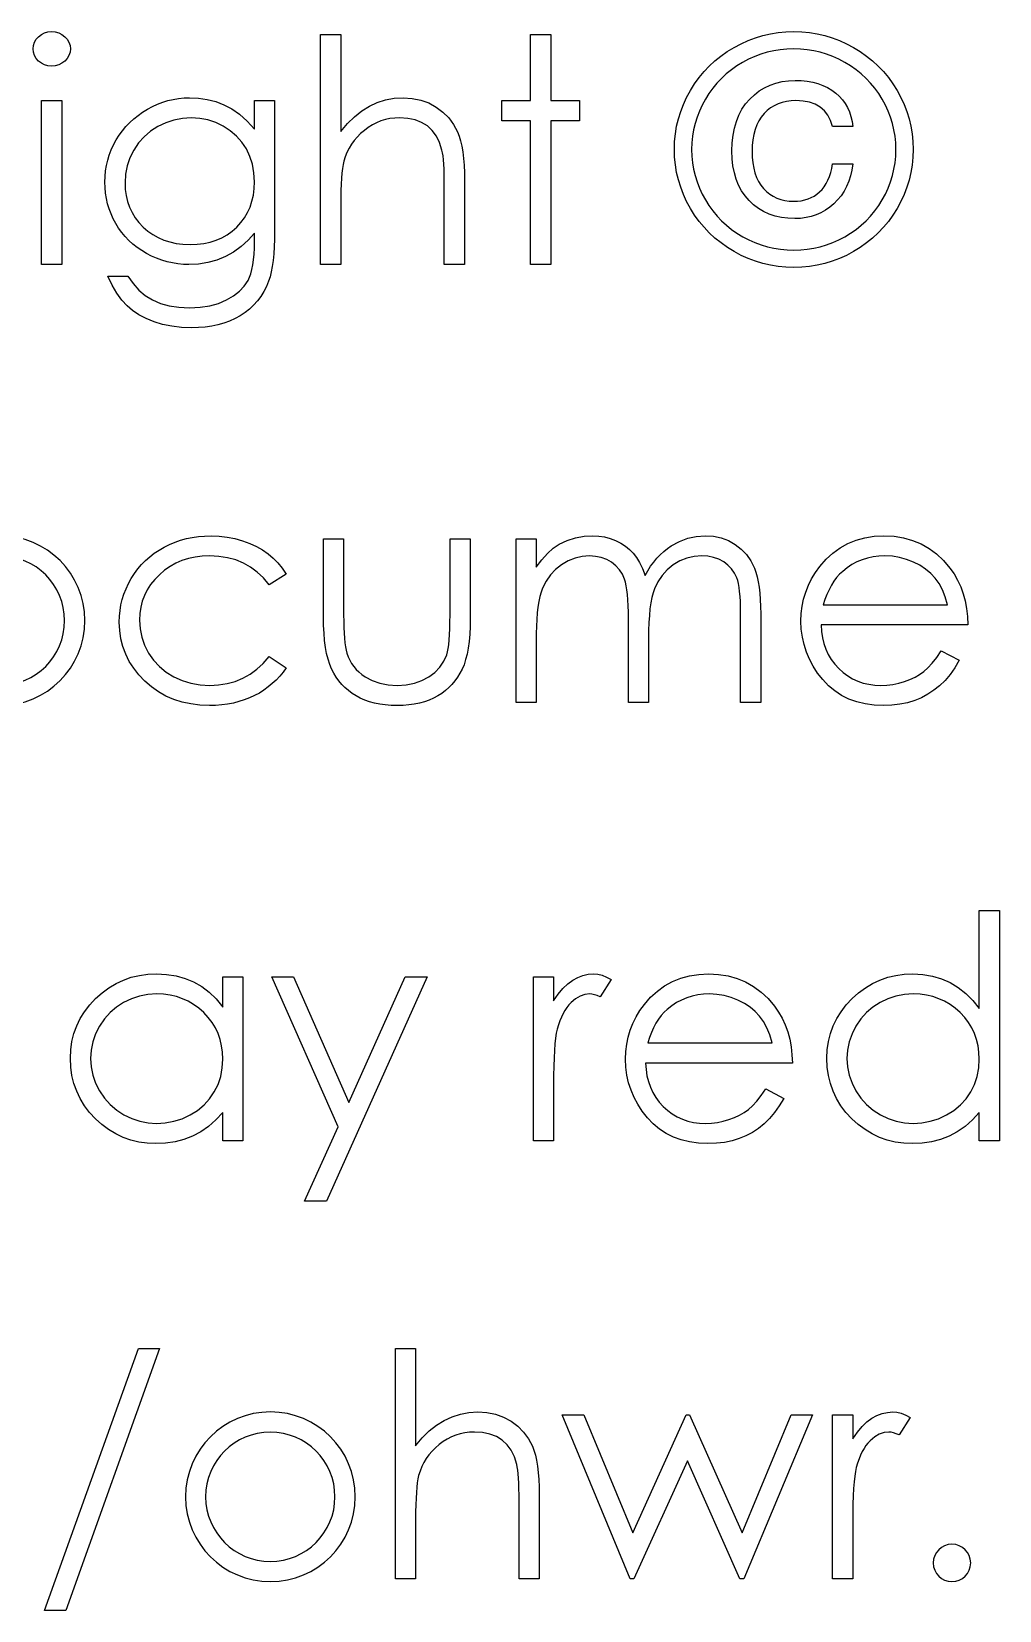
# Model space of a CAD drawing. Header units: millimetres. Extents: x -43 to 250, y -7 to 120.
# Drawn here: x -28.49 to -13.39, y 95.24 to 119.87 of the extents above; entities that cross this region are included whole.
import ezdxf

# ---------------------------------------------------------------- set-up
doc = ezdxf.new("R2010")
doc.units = ezdxf.units.MM

msp = doc.modelspace()

# ---------------------------------------------------------------- linework, layer by layer
at = {"color": 7, "linetype": 'Continuous', "flags": 128}
for points in [[(-28.179, 119.869), (-28.121, 119.864), (-28.067, 119.849), (-28.017, 119.824), (-27.972, 119.789), (-27.934, 119.748), (-27.908, 119.702), (-27.892, 119.652), (-27.886, 119.598), (-27.886, 119.598), (-27.892, 119.545), (-27.908, 119.496), (-27.934, 119.451), (-27.972, 119.409), (-28.017, 119.375), (-28.067, 119.35), (-28.121, 119.335), (-28.179, 119.33), (-28.179, 119.33), (-28.236, 119.335), (-28.289, 119.35), (-28.339, 119.375), (-28.384, 119.409), (-28.421, 119.451), (-28.448, 119.496), (-28.464, 119.545), (-28.469, 119.598), (-28.469, 119.598), (-28.464, 119.652), (-28.448, 119.702), (-28.421, 119.748), (-28.384, 119.789), (-28.339, 119.824), (-28.289, 119.849), (-28.236, 119.864), (-28.179, 119.869)], [(-23.982, 119.824), (-23.668, 119.824), (-23.668, 119.824), (-23.668, 118.309), (-23.668, 118.309), (-23.564, 118.433), (-23.455, 118.54), (-23.341, 118.631), (-23.222, 118.705), (-23.098, 118.762), (-22.968, 118.804), (-22.834, 118.828), (-22.695, 118.837), (-22.695, 118.837), (-22.553, 118.827), (-22.42, 118.801), (-22.295, 118.755), (-22.179, 118.692), (-22.074, 118.614), (-21.982, 118.523), (-21.907, 118.419), (-21.846, 118.304), (-21.821, 118.239), (-21.799, 118.164), (-21.781, 118.082), (-21.765, 117.991), (-21.754, 117.891), (-21.745, 117.783), (-21.74, 117.666), (-21.738, 117.54), (-21.738, 117.54), (-21.738, 116.234), (-21.738, 116.234), (-22.053, 116.234), (-22.053, 116.234), (-22.053, 117.437), (-22.053, 117.437), (-22.053, 117.542), (-22.055, 117.637), (-22.057, 117.723), (-22.062, 117.801), (-22.067, 117.869), (-22.073, 117.928), (-22.081, 117.978), (-22.089, 118.019), (-22.089, 118.019), (-22.127, 118.137), (-22.177, 118.239), (-22.24, 118.325), (-22.317, 118.396), (-22.406, 118.452), (-22.508, 118.491), (-22.623, 118.515), (-22.75, 118.522), (-22.75, 118.522), (-22.826, 118.52), (-22.9, 118.511), (-22.972, 118.495), (-23.041, 118.474), (-23.109, 118.446), (-23.174, 118.413), (-23.238, 118.373), (-23.3, 118.328), (-23.358, 118.277), (-23.411, 118.224), (-23.458, 118.168), (-23.501, 118.11), (-23.538, 118.048), (-23.571, 117.983), (-23.598, 117.915), (-23.62, 117.845), (-23.62, 117.845), (-23.631, 117.794), (-23.641, 117.733), (-23.649, 117.662), (-23.656, 117.581), (-23.661, 117.49), (-23.665, 117.389), (-23.667, 117.279), (-23.668, 117.159), (-23.668, 117.159), (-23.668, 116.234), (-23.668, 116.234), (-23.982, 116.234), (-23.982, 116.234), (-23.982, 119.824)], [(-20.706, 119.824), (-20.392, 119.824), (-20.392, 119.824), (-20.392, 118.792), (-20.392, 118.792), (-19.944, 118.792), (-19.944, 118.792), (-19.944, 118.478), (-19.944, 118.478), (-20.392, 118.478), (-20.392, 118.478), (-20.392, 116.234), (-20.392, 116.234), (-20.706, 116.234), (-20.706, 116.234), (-20.706, 118.478), (-20.706, 118.478), (-21.155, 118.478), (-21.155, 118.478), (-21.155, 118.792), (-21.155, 118.792), (-20.706, 118.792), (-20.706, 118.792), (-20.706, 119.824)], [(-14.738, 118.03), (-14.743, 117.908), (-14.754, 117.787), (-14.774, 117.668), (-14.801, 117.552), (-14.836, 117.439), (-14.879, 117.326), (-14.929, 117.217), (-14.987, 117.11), (-15.053, 117.006), (-15.123, 116.908), (-15.2, 116.816), (-15.282, 116.729), (-15.37, 116.648), (-15.464, 116.572), (-15.564, 116.501), (-15.669, 116.437), (-15.778, 116.378), (-15.889, 116.329), (-16.003, 116.286), (-16.118, 116.251), (-16.235, 116.224), (-16.355, 116.205), (-16.476, 116.193), (-16.599, 116.189), (-16.599, 116.189), (-16.723, 116.193), (-16.844, 116.205), (-16.964, 116.224), (-17.081, 116.251), (-17.197, 116.286), (-17.31, 116.329), (-17.422, 116.378), (-17.531, 116.437), (-17.637, 116.501), (-17.736, 116.572), (-17.83, 116.648), (-17.919, 116.729), (-18.001, 116.816), (-18.078, 116.908), (-18.149, 117.007), (-18.214, 117.11), (-18.272, 117.218), (-18.323, 117.328), (-18.365, 117.44), (-18.4, 117.554), (-18.428, 117.67), (-18.447, 117.788), (-18.459, 117.908), (-18.463, 118.03), (-18.463, 118.03), (-18.459, 118.152), (-18.447, 118.273), (-18.428, 118.391), (-18.4, 118.506), (-18.365, 118.621), (-18.323, 118.732), (-18.272, 118.842), (-18.214, 118.949), (-18.149, 119.053), (-18.078, 119.151), (-18.001, 119.244), (-17.919, 119.331), (-17.831, 119.412), (-17.737, 119.487), (-17.638, 119.557), (-17.532, 119.622), (-17.423, 119.68), (-17.312, 119.73), (-17.199, 119.773), (-17.083, 119.807), (-16.965, 119.834), (-16.845, 119.853), (-16.723, 119.865), (-16.599, 119.869), (-16.599, 119.869), (-16.476, 119.865), (-16.355, 119.853), (-16.235, 119.834), (-16.118, 119.807), (-16.003, 119.773), (-15.889, 119.73), (-15.778, 119.68), (-15.669, 119.622), (-15.564, 119.557), (-15.464, 119.487), (-15.37, 119.412), (-15.282, 119.331), (-15.2, 119.244), (-15.123, 119.151), (-15.053, 119.053), (-14.987, 118.949), (-14.929, 118.842), (-14.879, 118.732), (-14.836, 118.621), (-14.801, 118.506), (-14.774, 118.391), (-14.754, 118.273), (-14.743, 118.152), (-14.738, 118.03)], [(-15.008, 118.029), (-15.011, 118.133), (-15.021, 118.236), (-15.038, 118.337), (-15.061, 118.436), (-15.091, 118.534), (-15.128, 118.629), (-15.171, 118.722), (-15.221, 118.814), (-15.276, 118.902), (-15.337, 118.986), (-15.402, 119.065), (-15.473, 119.139), (-15.548, 119.209), (-15.628, 119.273), (-15.714, 119.333), (-15.803, 119.388), (-15.897, 119.438), (-15.992, 119.481), (-16.089, 119.517), (-16.188, 119.547), (-16.289, 119.57), (-16.391, 119.586), (-16.495, 119.596), (-16.602, 119.599), (-16.602, 119.599), (-16.708, 119.596), (-16.812, 119.586), (-16.914, 119.57), (-17.014, 119.547), (-17.112, 119.517), (-17.209, 119.481), (-17.305, 119.438), (-17.398, 119.388), (-17.488, 119.333), (-17.573, 119.273), (-17.653, 119.208), (-17.728, 119.139), (-17.799, 119.064), (-17.864, 118.985), (-17.925, 118.902), (-17.98, 118.813), (-18.03, 118.721), (-18.074, 118.628), (-18.11, 118.532), (-18.14, 118.435), (-18.163, 118.336), (-18.18, 118.236), (-18.19, 118.133), (-18.194, 118.029), (-18.194, 118.029), (-18.19, 117.924), (-18.18, 117.821), (-18.163, 117.72), (-18.14, 117.622), (-18.11, 117.524), (-18.074, 117.428), (-18.03, 117.334), (-17.98, 117.242), (-17.924, 117.154), (-17.864, 117.07), (-17.798, 116.991), (-17.728, 116.917), (-17.652, 116.847), (-17.572, 116.783), (-17.487, 116.723), (-17.396, 116.668), (-17.303, 116.619), (-17.208, 116.576), (-17.11, 116.54), (-17.012, 116.511), (-16.911, 116.488), (-16.809, 116.472), (-16.705, 116.462), (-16.599, 116.458), (-16.599, 116.458), (-16.493, 116.462), (-16.39, 116.472), (-16.287, 116.488), (-16.187, 116.511), (-16.089, 116.54), (-15.992, 116.576), (-15.897, 116.619), (-15.803, 116.668), (-15.714, 116.723), (-15.628, 116.783), (-15.548, 116.847), (-15.473, 116.917), (-15.402, 116.991), (-15.337, 117.07), (-15.276, 117.154), (-15.221, 117.242), (-15.171, 117.334), (-15.128, 117.428), (-15.091, 117.524), (-15.061, 117.622), (-15.038, 117.72), (-15.021, 117.821), (-15.011, 117.924), (-15.008, 118.029)], [(-15.681, 118.388), (-15.995, 118.388), (-15.995, 118.388), (-16.026, 118.482), (-16.068, 118.565), (-16.123, 118.634), (-16.188, 118.691), (-16.266, 118.735), (-16.354, 118.766), (-16.455, 118.785), (-16.567, 118.792), (-16.567, 118.792), (-16.643, 118.788), (-16.714, 118.779), (-16.782, 118.763), (-16.846, 118.741), (-16.906, 118.712), (-16.962, 118.677), (-17.015, 118.637), (-17.064, 118.589), (-17.108, 118.536), (-17.146, 118.476), (-17.178, 118.412), (-17.204, 118.341), (-17.225, 118.264), (-17.239, 118.181), (-17.248, 118.093), (-17.251, 117.999), (-17.251, 117.999), (-17.248, 117.907), (-17.24, 117.82), (-17.226, 117.739), (-17.206, 117.664), (-17.181, 117.594), (-17.15, 117.53), (-17.113, 117.472), (-17.071, 117.42), (-17.024, 117.373), (-16.974, 117.333), (-16.92, 117.299), (-16.864, 117.271), (-16.803, 117.249), (-16.739, 117.234), (-16.672, 117.224), (-16.601, 117.221), (-16.601, 117.221), (-16.542, 117.223), (-16.485, 117.23), (-16.43, 117.242), (-16.378, 117.258), (-16.329, 117.278), (-16.283, 117.303), (-16.24, 117.333), (-16.198, 117.367), (-16.16, 117.406), (-16.126, 117.449), (-16.095, 117.497), (-16.068, 117.549), (-16.044, 117.606), (-16.024, 117.668), (-16.008, 117.734), (-15.995, 117.805), (-15.995, 117.805), (-15.681, 117.805), (-15.681, 117.805), (-15.696, 117.709), (-15.716, 117.619), (-15.743, 117.534), (-15.777, 117.454), (-15.817, 117.378), (-15.863, 117.308), (-15.916, 117.243), (-15.975, 117.183), (-16.038, 117.129), (-16.106, 117.082), (-16.176, 117.042), (-16.251, 117.009), (-16.329, 116.984), (-16.409, 116.967), (-16.494, 116.955), (-16.582, 116.952), (-16.582, 116.952), (-16.691, 116.956), (-16.794, 116.969), (-16.892, 116.991), (-16.985, 117.022), (-17.071, 117.061), (-17.152, 117.109), (-17.227, 117.166), (-17.298, 117.232), (-17.361, 117.305), (-17.415, 117.385), (-17.461, 117.471), (-17.498, 117.565), (-17.528, 117.665), (-17.549, 117.772), (-17.561, 117.886), (-17.565, 118.006), (-17.565, 118.006), (-17.561, 118.132), (-17.548, 118.251), (-17.526, 118.363), (-17.496, 118.468), (-17.457, 118.566), (-17.409, 118.656), (-17.352, 118.74), (-17.287, 118.816), (-17.215, 118.884), (-17.138, 118.942), (-17.056, 118.992), (-16.97, 119.034), (-16.88, 119.065), (-16.784, 119.088), (-16.684, 119.102), (-16.579, 119.106), (-16.579, 119.106), (-16.483, 119.103), (-16.391, 119.094), (-16.305, 119.078), (-16.223, 119.057), (-16.146, 119.029), (-16.075, 118.996), (-16.008, 118.956), (-15.947, 118.91), (-15.89, 118.86), (-15.841, 118.804), (-15.798, 118.745), (-15.761, 118.682), (-15.732, 118.615), (-15.708, 118.543), (-15.691, 118.468), (-15.681, 118.388)], [(-28.335, 118.792), (-28.021, 118.792), (-28.021, 118.792), (-28.021, 116.234), (-28.021, 116.234), (-28.335, 116.234), (-28.335, 116.234), (-28.335, 118.792)], [(-25.014, 118.792), (-24.7, 118.792), (-24.7, 118.792), (-24.7, 116.762), (-24.7, 116.762), (-24.701, 116.632), (-24.706, 116.512), (-24.713, 116.4), (-24.723, 116.298), (-24.736, 116.204), (-24.753, 116.12), (-24.772, 116.044), (-24.793, 115.977), (-24.793, 115.977), (-24.828, 115.892), (-24.869, 115.812), (-24.915, 115.737), (-24.968, 115.667), (-25.027, 115.602), (-25.091, 115.541), (-25.161, 115.486), (-25.237, 115.436), (-25.318, 115.392), (-25.403, 115.353), (-25.492, 115.32), (-25.585, 115.294), (-25.682, 115.273), (-25.783, 115.259), (-25.888, 115.25), (-25.996, 115.247), (-25.996, 115.247), (-26.155, 115.252), (-26.305, 115.271), (-26.447, 115.299), (-26.581, 115.341), (-26.705, 115.392), (-26.816, 115.451), (-26.915, 115.517), (-27.002, 115.592), (-27.082, 115.681), (-27.159, 115.787), (-27.232, 115.911), (-27.303, 116.055), (-27.303, 116.055), (-26.988, 116.055), (-26.988, 116.055), (-26.909, 115.937), (-26.819, 115.836), (-26.718, 115.75), (-26.606, 115.682), (-26.482, 115.629), (-26.344, 115.591), (-26.193, 115.569), (-26.027, 115.561), (-26.027, 115.561), (-25.862, 115.569), (-25.712, 115.591), (-25.574, 115.629), (-25.45, 115.682), (-25.341, 115.746), (-25.248, 115.818), (-25.173, 115.898), (-25.114, 115.986), (-25.091, 116.036), (-25.07, 116.092), (-25.053, 116.157), (-25.039, 116.229), (-25.028, 116.308), (-25.02, 116.395), (-25.016, 116.49), (-25.014, 116.592), (-25.014, 116.592), (-25.014, 116.724), (-25.014, 116.724), (-25.112, 116.613), (-25.22, 116.514), (-25.339, 116.43), (-25.468, 116.36), (-25.604, 116.305), (-25.744, 116.266), (-25.888, 116.242), (-26.036, 116.234), (-26.036, 116.234), (-26.124, 116.237), (-26.21, 116.245), (-26.295, 116.259), (-26.378, 116.277), (-26.461, 116.302), (-26.541, 116.332), (-26.621, 116.367), (-26.699, 116.408), (-26.774, 116.453), (-26.845, 116.503), (-26.911, 116.555), (-26.974, 116.612), (-27.031, 116.672), (-27.085, 116.736), (-27.134, 116.804), (-27.178, 116.876), (-27.218, 116.95), (-27.252, 117.026), (-27.282, 117.104), (-27.305, 117.184), (-27.324, 117.265), (-27.337, 117.349), (-27.345, 117.434), (-27.347, 117.521), (-27.347, 117.521), (-27.345, 117.608), (-27.336, 117.694), (-27.323, 117.779), (-27.303, 117.861), (-27.279, 117.943), (-27.249, 118.023), (-27.213, 118.1), (-27.171, 118.178), (-27.125, 118.252), (-27.075, 118.322), (-27.02, 118.388), (-26.961, 118.45), (-26.898, 118.508), (-26.831, 118.562), (-26.759, 118.613), (-26.683, 118.659), (-26.605, 118.701), (-26.526, 118.737), (-26.445, 118.767), (-26.364, 118.792), (-26.281, 118.811), (-26.197, 118.825), (-26.112, 118.834), (-26.027, 118.837), (-26.027, 118.837), (-25.886, 118.83), (-25.75, 118.809), (-25.618, 118.776), (-25.492, 118.728), (-25.37, 118.663), (-25.248, 118.578), (-25.13, 118.471), (-25.014, 118.344), (-25.014, 118.344), (-25.014, 118.792)], [(-26.001, 118.522), (-26.139, 118.514), (-26.271, 118.489), (-26.398, 118.447), (-26.521, 118.389), (-26.634, 118.316), (-26.735, 118.229), (-26.822, 118.131), (-26.897, 118.019), (-26.957, 117.898), (-26.999, 117.774), (-27.025, 117.643), (-27.033, 117.509), (-27.033, 117.509), (-27.029, 117.407), (-27.016, 117.31), (-26.993, 117.216), (-26.963, 117.129), (-26.923, 117.044), (-26.875, 116.965), (-26.817, 116.89), (-26.751, 116.82), (-26.679, 116.756), (-26.6, 116.701), (-26.516, 116.655), (-26.428, 116.616), (-26.334, 116.587), (-26.234, 116.565), (-26.13, 116.552), (-26.02, 116.548), (-26.02, 116.548), (-25.909, 116.552), (-25.804, 116.565), (-25.705, 116.586), (-25.611, 116.615), (-25.522, 116.653), (-25.44, 116.7), (-25.362, 116.755), (-25.29, 116.818), (-25.226, 116.888), (-25.17, 116.964), (-25.122, 117.044), (-25.083, 117.13), (-25.053, 117.221), (-25.032, 117.318), (-25.018, 117.42), (-25.014, 117.527), (-25.014, 117.527), (-25.022, 117.666), (-25.046, 117.798), (-25.086, 117.922), (-25.141, 118.037), (-25.211, 118.144), (-25.295, 118.239), (-25.391, 118.321), (-25.501, 118.392), (-25.619, 118.449), (-25.742, 118.49), (-25.869, 118.514), (-26.001, 118.522)], [(-24.521, 111.404), (-24.783, 111.24), (-24.783, 111.24), (-24.872, 111.346), (-24.97, 111.437), (-25.074, 111.514), (-25.187, 111.577), (-25.307, 111.626), (-25.435, 111.661), (-25.571, 111.682), (-25.715, 111.689), (-25.715, 111.689), (-25.83, 111.684), (-25.94, 111.671), (-26.045, 111.648), (-26.146, 111.616), (-26.241, 111.575), (-26.332, 111.524), (-26.417, 111.465), (-26.498, 111.397), (-26.571, 111.322), (-26.634, 111.243), (-26.688, 111.16), (-26.731, 111.073), (-26.766, 110.982), (-26.789, 110.888), (-26.804, 110.789), (-26.809, 110.687), (-26.809, 110.687), (-26.8, 110.553), (-26.773, 110.423), (-26.728, 110.297), (-26.666, 110.175), (-26.587, 110.062), (-26.496, 109.962), (-26.391, 109.875), (-26.273, 109.802), (-26.144, 109.744), (-26.008, 109.703), (-25.864, 109.678), (-25.712, 109.67), (-25.712, 109.67), (-25.574, 109.677), (-25.441, 109.698), (-25.316, 109.733), (-25.196, 109.782), (-25.083, 109.845), (-24.977, 109.922), (-24.877, 110.013), (-24.783, 110.119), (-24.783, 110.119), (-24.521, 109.946), (-24.521, 109.946), (-24.568, 109.878), (-24.62, 109.814), (-24.676, 109.753), (-24.736, 109.697), (-24.799, 109.645), (-24.867, 109.596), (-24.938, 109.551), (-25.013, 109.511), (-25.092, 109.474), (-25.173, 109.443), (-25.257, 109.416), (-25.344, 109.394), (-25.433, 109.378), (-25.525, 109.366), (-25.62, 109.358), (-25.717, 109.356), (-25.717, 109.356), (-25.866, 109.361), (-26.008, 109.38), (-26.143, 109.409), (-26.272, 109.45), (-26.395, 109.504), (-26.511, 109.569), (-26.62, 109.646), (-26.723, 109.735), (-26.817, 109.833), (-26.898, 109.936), (-26.967, 110.043), (-27.023, 110.156), (-27.067, 110.274), (-27.098, 110.397), (-27.117, 110.525), (-27.123, 110.658), (-27.123, 110.658), (-27.12, 110.749), (-27.111, 110.838), (-27.097, 110.926), (-27.076, 111.011), (-27.05, 111.095), (-27.018, 111.178), (-26.98, 111.259), (-26.937, 111.338), (-26.888, 111.414), (-26.834, 111.486), (-26.777, 111.554), (-26.714, 111.617), (-26.648, 111.676), (-26.578, 111.73), (-26.502, 111.781), (-26.423, 111.827), (-26.34, 111.869), (-26.254, 111.904), (-26.167, 111.935), (-26.076, 111.959), (-25.984, 111.979), (-25.889, 111.992), (-25.792, 112), (-25.691, 112.003), (-25.691, 112.003), (-25.566, 111.998), (-25.442, 111.984), (-25.321, 111.96), (-25.201, 111.925), (-25.088, 111.883), (-24.983, 111.836), (-24.887, 111.782), (-24.8, 111.722), (-24.721, 111.655), (-24.648, 111.58), (-24.581, 111.496), (-24.521, 111.404)], [(-23.937, 111.958), (-23.623, 111.958), (-23.623, 111.958), (-23.623, 110.772), (-23.623, 110.772), (-23.622, 110.668), (-23.62, 110.572), (-23.616, 110.485), (-23.61, 110.405), (-23.603, 110.335), (-23.595, 110.273), (-23.585, 110.22), (-23.573, 110.174), (-23.573, 110.174), (-23.552, 110.117), (-23.528, 110.063), (-23.498, 110.013), (-23.465, 109.965), (-23.427, 109.92), (-23.385, 109.879), (-23.34, 109.84), (-23.289, 109.805), (-23.179, 109.746), (-23.059, 109.704), (-22.928, 109.678), (-22.788, 109.67), (-22.788, 109.67), (-22.648, 109.678), (-22.519, 109.703), (-22.401, 109.744), (-22.294, 109.802), (-22.201, 109.873), (-22.123, 109.955), (-22.061, 110.046), (-22.015, 110.149), (-22.015, 110.149), (-22.003, 110.191), (-21.992, 110.243), (-21.983, 110.305), (-21.975, 110.378), (-21.97, 110.461), (-21.966, 110.555), (-21.964, 110.658), (-21.963, 110.772), (-21.963, 110.772), (-21.963, 111.958), (-21.963, 111.958), (-21.649, 111.958), (-21.649, 111.958), (-21.649, 110.713), (-21.649, 110.713), (-21.651, 110.586), (-21.656, 110.467), (-21.666, 110.356), (-21.68, 110.253), (-21.698, 110.158), (-21.72, 110.072), (-21.745, 109.993), (-21.775, 109.922), (-21.809, 109.858), (-21.846, 109.797), (-21.888, 109.739), (-21.933, 109.685), (-21.982, 109.635), (-22.036, 109.589), (-22.093, 109.545), (-22.155, 109.506), (-22.22, 109.471), (-22.29, 109.44), (-22.363, 109.415), (-22.44, 109.394), (-22.522, 109.377), (-22.608, 109.365), (-22.697, 109.358), (-22.791, 109.356), (-22.791, 109.356), (-22.884, 109.358), (-22.974, 109.365), (-23.059, 109.377), (-23.141, 109.394), (-23.219, 109.415), (-23.293, 109.44), (-23.363, 109.471), (-23.429, 109.506), (-23.491, 109.545), (-23.549, 109.589), (-23.603, 109.636), (-23.653, 109.686), (-23.698, 109.741), (-23.739, 109.799), (-23.777, 109.861), (-23.811, 109.926), (-23.84, 109.997), (-23.866, 110.077), (-23.888, 110.166), (-23.906, 110.263), (-23.92, 110.369), (-23.929, 110.482), (-23.935, 110.605), (-23.937, 110.736), (-23.937, 110.736), (-23.937, 111.958)], [(-20.931, 111.958), (-20.617, 111.958), (-20.617, 111.958), (-20.617, 111.514), (-20.617, 111.514), (-20.53, 111.629), (-20.441, 111.727), (-20.352, 111.808), (-20.262, 111.874), (-20.262, 111.874), (-20.135, 111.93), (-20.005, 111.971), (-19.871, 111.995), (-19.735, 112.003), (-19.735, 112.003), (-19.642, 111.998), (-19.552, 111.985), (-19.465, 111.962), (-19.38, 111.93), (-19.299, 111.89), (-19.227, 111.844), (-19.162, 111.792), (-19.105, 111.734), (-19.054, 111.667), (-19.005, 111.586), (-18.961, 111.493), (-18.921, 111.386), (-18.921, 111.386), (-18.879, 111.459), (-18.834, 111.528), (-18.786, 111.592), (-18.736, 111.652), (-18.684, 111.707), (-18.629, 111.758), (-18.572, 111.804), (-18.511, 111.845), (-18.386, 111.914), (-18.256, 111.964), (-18.122, 111.993), (-17.983, 112.003), (-17.983, 112.003), (-17.854, 111.995), (-17.734, 111.97), (-17.621, 111.928), (-17.516, 111.87), (-17.421, 111.797), (-17.339, 111.711), (-17.27, 111.612), (-17.215, 111.499), (-17.192, 111.436), (-17.172, 111.365), (-17.155, 111.287), (-17.141, 111.202), (-17.131, 111.109), (-17.123, 111.009), (-17.118, 110.901), (-17.117, 110.786), (-17.117, 110.786), (-17.117, 109.401), (-17.117, 109.401), (-17.431, 109.401), (-17.431, 109.401), (-17.431, 110.787), (-17.431, 110.787), (-17.431, 110.886), (-17.434, 110.976), (-17.439, 111.058), (-17.446, 111.132), (-17.454, 111.198), (-17.464, 111.257), (-17.476, 111.307), (-17.49, 111.349), (-17.525, 111.422), (-17.571, 111.488), (-17.627, 111.545), (-17.694, 111.596), (-17.769, 111.637), (-17.851, 111.666), (-17.94, 111.684), (-18.037, 111.689), (-18.037, 111.689), (-18.156, 111.681), (-18.269, 111.654), (-18.377, 111.611), (-18.48, 111.549), (-18.574, 111.473), (-18.654, 111.386), (-18.721, 111.286), (-18.774, 111.175), (-18.796, 111.112), (-18.815, 111.039), (-18.83, 110.956), (-18.844, 110.864), (-18.853, 110.762), (-18.861, 110.649), (-18.865, 110.527), (-18.867, 110.396), (-18.867, 110.396), (-18.867, 109.401), (-18.867, 109.401), (-19.181, 109.401), (-19.181, 109.401), (-19.181, 110.701), (-19.181, 110.701), (-19.181, 110.811), (-19.184, 110.913), (-19.189, 111.005), (-19.196, 111.088), (-19.204, 111.161), (-19.214, 111.225), (-19.226, 111.28), (-19.24, 111.326), (-19.274, 111.404), (-19.32, 111.475), (-19.376, 111.536), (-19.444, 111.59), (-19.519, 111.633), (-19.603, 111.665), (-19.693, 111.683), (-19.789, 111.689), (-19.789, 111.689), (-19.903, 111.681), (-20.013, 111.655), (-20.12, 111.612), (-20.222, 111.552), (-20.316, 111.478), (-20.397, 111.392), (-20.465, 111.294), (-20.52, 111.184), (-20.542, 111.123), (-20.562, 111.054), (-20.579, 110.977), (-20.592, 110.892), (-20.603, 110.8), (-20.61, 110.7), (-20.615, 110.593), (-20.617, 110.477), (-20.617, 110.477), (-20.617, 109.401), (-20.617, 109.401), (-20.931, 109.401), (-20.931, 109.401), (-20.931, 111.958)], [(-14.3, 110.208), (-14.021, 110.062), (-14.021, 110.062), (-14.089, 109.945), (-14.163, 109.84), (-14.241, 109.746), (-14.326, 109.664), (-14.415, 109.593), (-14.509, 109.532), (-14.609, 109.478), (-14.714, 109.434), (-14.825, 109.4), (-14.944, 109.375), (-15.069, 109.361), (-15.202, 109.356), (-15.202, 109.356), (-15.349, 109.362), (-15.488, 109.381), (-15.618, 109.413), (-15.741, 109.457), (-15.855, 109.514), (-15.961, 109.583), (-16.059, 109.665), (-16.148, 109.76), (-16.228, 109.862), (-16.297, 109.968), (-16.355, 110.077), (-16.403, 110.19), (-16.441, 110.306), (-16.467, 110.424), (-16.483, 110.547), (-16.488, 110.673), (-16.488, 110.673), (-16.484, 110.79), (-16.47, 110.905), (-16.447, 111.017), (-16.415, 111.125), (-16.373, 111.231), (-16.323, 111.332), (-16.263, 111.431), (-16.194, 111.526), (-16.194, 111.526), (-16.097, 111.638), (-15.991, 111.735), (-15.878, 111.817), (-15.757, 111.884), (-15.628, 111.936), (-15.491, 111.974), (-15.347, 111.996), (-15.194, 112.003), (-15.194, 112.003), (-15.037, 111.996), (-14.888, 111.972), (-14.747, 111.932), (-14.614, 111.878), (-14.49, 111.807), (-14.373, 111.72), (-14.265, 111.618), (-14.164, 111.5), (-14.164, 111.5), (-14.1, 111.408), (-14.044, 111.311), (-13.997, 111.208), (-13.958, 111.1), (-13.927, 110.987), (-13.905, 110.867), (-13.892, 110.743), (-13.886, 110.612), (-13.886, 110.612), (-16.174, 110.612), (-16.174, 110.612), (-16.168, 110.511), (-16.154, 110.414), (-16.132, 110.323), (-16.101, 110.236), (-16.063, 110.154), (-16.017, 110.076), (-15.962, 110.003), (-15.9, 109.934), (-15.831, 109.873), (-15.759, 109.819), (-15.682, 109.773), (-15.602, 109.736), (-15.517, 109.707), (-15.429, 109.687), (-15.337, 109.674), (-15.241, 109.67), (-15.241, 109.67), (-15.147, 109.673), (-15.055, 109.685), (-14.964, 109.704), (-14.874, 109.729), (-14.788, 109.762), (-14.709, 109.8), (-14.637, 109.842), (-14.571, 109.889), (-14.507, 109.945), (-14.44, 110.018), (-14.371, 110.105), (-14.3, 110.208)], [(-14.2, 110.926), (-14.237, 111.05), (-14.283, 111.161), (-14.335, 111.259), (-14.396, 111.343), (-14.464, 111.417), (-14.544, 111.484), (-14.634, 111.543), (-14.734, 111.594), (-14.841, 111.636), (-14.951, 111.665), (-15.063, 111.684), (-15.178, 111.689), (-15.178, 111.689), (-15.272, 111.686), (-15.363, 111.674), (-15.451, 111.655), (-15.534, 111.63), (-15.616, 111.595), (-15.693, 111.555), (-15.766, 111.505), (-15.837, 111.449), (-15.837, 111.449), (-15.886, 111.403), (-15.932, 111.351), (-15.975, 111.294), (-16.014, 111.232), (-16.05, 111.163), (-16.084, 111.09), (-16.114, 111.011), (-16.141, 110.926), (-16.141, 110.926), (-14.2, 110.926)], [(-13.392, 106.157), (-13.392, 102.567), (-13.392, 102.567), (-13.706, 102.567), (-13.706, 102.567), (-13.706, 103.01), (-13.706, 103.01), (-13.815, 102.892), (-13.929, 102.791), (-14.051, 102.707), (-14.179, 102.64), (-14.313, 102.588), (-14.452, 102.552), (-14.599, 102.529), (-14.751, 102.522), (-14.751, 102.522), (-14.886, 102.529), (-15.017, 102.547), (-15.142, 102.577), (-15.263, 102.619), (-15.378, 102.674), (-15.489, 102.741), (-15.594, 102.819), (-15.694, 102.91), (-15.786, 103.01), (-15.865, 103.114), (-15.932, 103.224), (-15.987, 103.34), (-16.03, 103.461), (-16.06, 103.586), (-16.078, 103.717), (-16.085, 103.853), (-16.085, 103.853), (-16.078, 103.986), (-16.06, 104.115), (-16.029, 104.239), (-15.986, 104.358), (-15.93, 104.472), (-15.863, 104.58), (-15.783, 104.685), (-15.691, 104.784), (-15.59, 104.874), (-15.483, 104.953), (-15.372, 105.019), (-15.256, 105.073), (-15.135, 105.116), (-15.008, 105.146), (-14.877, 105.164), (-14.741, 105.17), (-14.741, 105.17), (-14.585, 105.161), (-14.436, 105.136), (-14.295, 105.093), (-14.162, 105.035), (-14.037, 104.959), (-13.918, 104.866), (-13.809, 104.756), (-13.706, 104.63), (-13.706, 104.63), (-13.706, 106.157), (-13.706, 106.157), (-13.392, 106.157)], [(-25.194, 105.125), (-25.194, 102.567), (-25.194, 102.567), (-25.508, 102.567), (-25.508, 102.567), (-25.508, 103.01), (-25.508, 103.01), (-25.616, 102.892), (-25.731, 102.791), (-25.853, 102.707), (-25.98, 102.64), (-26.114, 102.588), (-26.254, 102.552), (-26.4, 102.529), (-26.552, 102.522), (-26.552, 102.522), (-26.688, 102.529), (-26.818, 102.547), (-26.944, 102.577), (-27.064, 102.619), (-27.179, 102.674), (-27.29, 102.741), (-27.395, 102.819), (-27.495, 102.91), (-27.587, 103.01), (-27.666, 103.114), (-27.733, 103.224), (-27.788, 103.34), (-27.831, 103.461), (-27.861, 103.586), (-27.88, 103.717), (-27.886, 103.853), (-27.886, 103.853), (-27.88, 103.986), (-27.861, 104.115), (-27.831, 104.239), (-27.787, 104.358), (-27.732, 104.472), (-27.664, 104.58), (-27.584, 104.685), (-27.492, 104.784), (-27.391, 104.874), (-27.284, 104.953), (-27.174, 105.019), (-27.057, 105.073), (-26.936, 105.116), (-26.81, 105.146), (-26.679, 105.164), (-26.543, 105.17), (-26.543, 105.17), (-26.386, 105.162), (-26.238, 105.139), (-26.097, 105.1), (-25.963, 105.046), (-25.838, 104.975), (-25.719, 104.885), (-25.61, 104.778), (-25.508, 104.652), (-25.508, 104.652), (-25.508, 105.125), (-25.508, 105.125), (-25.194, 105.125)], [(-20.662, 105.125), (-20.347, 105.125), (-20.347, 105.125), (-20.347, 104.749), (-20.347, 104.749), (-20.276, 104.852), (-20.202, 104.941), (-20.127, 105.013), (-20.05, 105.07), (-19.971, 105.114), (-19.89, 105.145), (-19.808, 105.164), (-19.723, 105.17), (-19.723, 105.17), (-19.658, 105.164), (-19.591, 105.148), (-19.522, 105.121), (-19.45, 105.082), (-19.45, 105.082), (-19.622, 104.81), (-19.622, 104.81), (-19.668, 104.83), (-19.71, 104.845), (-19.749, 104.853), (-19.783, 104.856), (-19.783, 104.856), (-19.858, 104.847), (-19.932, 104.822), (-20.005, 104.78), (-20.076, 104.721), (-20.11, 104.685), (-20.143, 104.645), (-20.172, 104.6), (-20.2, 104.55), (-20.226, 104.495), (-20.25, 104.437), (-20.272, 104.373), (-20.291, 104.305), (-20.291, 104.305), (-20.305, 104.244), (-20.316, 104.169), (-20.326, 104.08), (-20.333, 103.977), (-20.34, 103.86), (-20.344, 103.73), (-20.347, 103.585), (-20.347, 103.427), (-20.347, 103.427), (-20.347, 102.567), (-20.347, 102.567), (-20.662, 102.567), (-20.662, 102.567), (-20.662, 105.125)], [(-17.037, 103.375), (-16.758, 103.228), (-16.758, 103.228), (-16.826, 103.111), (-16.9, 103.006), (-16.979, 102.912), (-17.063, 102.831), (-17.152, 102.76), (-17.246, 102.698), (-17.346, 102.645), (-17.451, 102.601), (-17.563, 102.567), (-17.681, 102.542), (-17.807, 102.527), (-17.939, 102.522), (-17.939, 102.522), (-18.086, 102.529), (-18.225, 102.548), (-18.356, 102.579), (-18.478, 102.623), (-18.592, 102.68), (-18.698, 102.75), (-18.796, 102.832), (-18.885, 102.926), (-18.965, 103.029), (-19.034, 103.135), (-19.092, 103.244), (-19.14, 103.357), (-19.178, 103.472), (-19.205, 103.591), (-19.22, 103.714), (-19.226, 103.839), (-19.226, 103.839), (-19.221, 103.957), (-19.207, 104.072), (-19.184, 104.183), (-19.152, 104.292), (-19.111, 104.397), (-19.06, 104.499), (-19, 104.598), (-18.931, 104.693), (-18.931, 104.693), (-18.834, 104.805), (-18.729, 104.902), (-18.616, 104.983), (-18.494, 105.051), (-18.365, 105.103), (-18.229, 105.14), (-18.084, 105.162), (-17.931, 105.17), (-17.931, 105.17), (-17.774, 105.162), (-17.625, 105.138), (-17.484, 105.099), (-17.352, 105.044), (-17.227, 104.974), (-17.11, 104.887), (-17.002, 104.784), (-16.901, 104.666), (-16.901, 104.666), (-16.837, 104.575), (-16.782, 104.478), (-16.734, 104.375), (-16.695, 104.267), (-16.664, 104.153), (-16.642, 104.034), (-16.629, 103.909), (-16.623, 103.779), (-16.623, 103.779), (-18.912, 103.779), (-18.912, 103.779), (-18.905, 103.678), (-18.891, 103.581), (-18.869, 103.489), (-18.838, 103.402), (-18.8, 103.32), (-18.754, 103.243), (-18.699, 103.17), (-18.637, 103.101), (-18.568, 103.039), (-18.496, 102.985), (-18.419, 102.94), (-18.339, 102.902), (-18.255, 102.874), (-18.166, 102.853), (-18.074, 102.841), (-17.978, 102.837), (-17.978, 102.837), (-17.884, 102.84), (-17.793, 102.851), (-17.701, 102.87), (-17.612, 102.896), (-17.525, 102.928), (-17.446, 102.966), (-17.374, 103.008), (-17.308, 103.055), (-17.244, 103.112), (-17.178, 103.185), (-17.108, 103.272), (-17.037, 103.375)], [(-24.745, 105.125), (-24.406, 105.125), (-24.406, 105.125), (-23.54, 103.166), (-23.54, 103.166), (-22.661, 105.125), (-22.661, 105.125), (-22.322, 105.125), (-22.322, 105.125), (-23.892, 101.625), (-23.892, 101.625), (-24.232, 101.625), (-24.232, 101.625), (-23.711, 102.785), (-23.711, 102.785), (-24.745, 105.125)], [(-26.538, 104.856), (-26.676, 104.847), (-26.808, 104.823), (-26.934, 104.781), (-27.055, 104.724), (-27.167, 104.652), (-27.268, 104.566), (-27.356, 104.467), (-27.432, 104.354), (-27.493, 104.233), (-27.537, 104.108), (-27.563, 103.981), (-27.572, 103.85), (-27.572, 103.85), (-27.563, 103.719), (-27.537, 103.592), (-27.493, 103.467), (-27.431, 103.345), (-27.354, 103.231), (-27.265, 103.131), (-27.164, 103.044), (-27.052, 102.97), (-26.93, 102.912), (-26.805, 102.87), (-26.675, 102.845), (-26.541, 102.837), (-26.541, 102.837), (-26.405, 102.845), (-26.273, 102.87), (-26.144, 102.911), (-26.02, 102.969), (-25.904, 103.041), (-25.801, 103.125), (-25.715, 103.221), (-25.641, 103.329), (-25.583, 103.446), (-25.541, 103.571), (-25.516, 103.702), (-25.508, 103.841), (-25.508, 103.841), (-25.513, 103.946), (-25.527, 104.048), (-25.55, 104.146), (-25.582, 104.238), (-25.624, 104.326), (-25.675, 104.411), (-25.736, 104.49), (-25.806, 104.565), (-25.882, 104.633), (-25.963, 104.692), (-26.048, 104.742), (-26.137, 104.783), (-26.231, 104.815), (-26.329, 104.838), (-26.432, 104.852), (-26.538, 104.856)], [(-16.937, 104.093), (-16.974, 104.217), (-17.02, 104.328), (-17.073, 104.425), (-17.133, 104.509), (-17.202, 104.584), (-17.281, 104.65), (-17.371, 104.709), (-17.471, 104.76), (-17.578, 104.803), (-17.688, 104.832), (-17.8, 104.85), (-17.915, 104.856), (-17.915, 104.856), (-18.009, 104.852), (-18.1, 104.841), (-18.188, 104.822), (-18.271, 104.796), (-18.353, 104.762), (-18.43, 104.721), (-18.503, 104.672), (-18.574, 104.616), (-18.574, 104.616), (-18.623, 104.57), (-18.669, 104.518), (-18.712, 104.461), (-18.751, 104.399), (-18.787, 104.33), (-18.821, 104.256), (-18.851, 104.178), (-18.879, 104.093), (-18.879, 104.093), (-16.937, 104.093)], [(-14.737, 104.856), (-14.874, 104.847), (-15.006, 104.823), (-15.133, 104.781), (-15.254, 104.724), (-15.366, 104.652), (-15.466, 104.566), (-15.555, 104.467), (-15.631, 104.354), (-15.692, 104.233), (-15.735, 104.108), (-15.762, 103.981), (-15.771, 103.85), (-15.771, 103.85), (-15.761, 103.719), (-15.735, 103.592), (-15.691, 103.467), (-15.63, 103.345), (-15.552, 103.231), (-15.464, 103.131), (-15.363, 103.044), (-15.25, 102.97), (-15.129, 102.912), (-15.003, 102.87), (-14.874, 102.845), (-14.74, 102.837), (-14.74, 102.837), (-14.604, 102.845), (-14.471, 102.87), (-14.343, 102.911), (-14.218, 102.969), (-14.103, 103.041), (-14, 103.125), (-13.913, 103.221), (-13.84, 103.329), (-13.781, 103.446), (-13.739, 103.571), (-13.715, 103.702), (-13.706, 103.841), (-13.706, 103.841), (-13.711, 103.946), (-13.725, 104.048), (-13.748, 104.146), (-13.781, 104.238), (-13.823, 104.326), (-13.874, 104.411), (-13.934, 104.49), (-14.004, 104.565), (-14.081, 104.633), (-14.161, 104.692), (-14.247, 104.742), (-14.336, 104.783), (-14.43, 104.815), (-14.528, 104.838), (-14.63, 104.852), (-14.737, 104.856)], [(-26.495, 99.324), (-27.959, 95.24), (-27.959, 95.24), (-28.29, 95.24), (-28.29, 95.24), (-26.826, 99.324), (-26.826, 99.324), (-26.495, 99.324)], [(-22.815, 99.324), (-22.501, 99.324), (-22.501, 99.324), (-22.501, 97.809), (-22.501, 97.809), (-22.398, 97.933), (-22.288, 98.04), (-22.175, 98.131), (-22.055, 98.205), (-21.931, 98.262), (-21.802, 98.304), (-21.668, 98.328), (-21.528, 98.337), (-21.528, 98.337), (-21.387, 98.327), (-21.253, 98.301), (-21.128, 98.255), (-21.012, 98.192), (-20.907, 98.114), (-20.816, 98.023), (-20.74, 97.919), (-20.679, 97.804), (-20.654, 97.739), (-20.632, 97.664), (-20.614, 97.582), (-20.598, 97.491), (-20.587, 97.391), (-20.579, 97.283), (-20.573, 97.166), (-20.572, 97.04), (-20.572, 97.04), (-20.572, 95.734), (-20.572, 95.734), (-20.886, 95.734), (-20.886, 95.734), (-20.886, 96.937), (-20.886, 96.937), (-20.887, 97.042), (-20.888, 97.137), (-20.891, 97.223), (-20.895, 97.301), (-20.9, 97.369), (-20.906, 97.428), (-20.914, 97.478), (-20.922, 97.519), (-20.922, 97.519), (-20.96, 97.637), (-21.011, 97.739), (-21.074, 97.825), (-21.15, 97.896), (-21.239, 97.952), (-21.341, 97.991), (-21.456, 98.015), (-21.584, 98.022), (-21.584, 98.022), (-21.659, 98.02), (-21.733, 98.011), (-21.805, 97.995), (-21.874, 97.974), (-21.942, 97.946), (-22.008, 97.913), (-22.072, 97.873), (-22.133, 97.828), (-22.191, 97.777), (-22.244, 97.724), (-22.292, 97.668), (-22.334, 97.61), (-22.372, 97.548), (-22.404, 97.483), (-22.431, 97.415), (-22.453, 97.345), (-22.453, 97.345), (-22.464, 97.294), (-22.474, 97.233), (-22.482, 97.162), (-22.489, 97.081), (-22.494, 96.99), (-22.498, 96.889), (-22.501, 96.779), (-22.501, 96.659), (-22.501, 96.659), (-22.501, 95.734), (-22.501, 95.734), (-22.815, 95.734), (-22.815, 95.734), (-22.815, 99.324)], [(-20.213, 98.292), (-19.876, 98.292), (-19.876, 98.292), (-19.113, 96.452), (-19.113, 96.452), (-18.278, 98.292), (-18.278, 98.292), (-18.225, 98.292), (-18.225, 98.292), (-17.408, 96.452), (-17.408, 96.452), (-16.639, 98.292), (-16.639, 98.292), (-16.309, 98.292), (-16.309, 98.292), (-17.378, 95.734), (-17.378, 95.734), (-17.443, 95.734), (-17.443, 95.734), (-18.261, 97.574), (-18.261, 97.574), (-19.095, 95.734), (-19.095, 95.734), (-19.153, 95.734), (-19.153, 95.734), (-20.213, 98.292)], [(-15.995, 98.292), (-15.681, 98.292), (-15.681, 98.292), (-15.681, 97.915), (-15.681, 97.915), (-15.609, 98.019), (-15.536, 98.107), (-15.461, 98.18), (-15.384, 98.237), (-15.304, 98.28), (-15.223, 98.312), (-15.141, 98.33), (-15.057, 98.337), (-15.057, 98.337), (-14.992, 98.331), (-14.924, 98.315), (-14.855, 98.287), (-14.783, 98.249), (-14.783, 98.249), (-14.956, 97.977), (-14.956, 97.977), (-15.001, 97.997), (-15.043, 98.011), (-15.082, 98.02), (-15.116, 98.022), (-15.116, 98.022), (-15.191, 98.014), (-15.266, 97.989), (-15.338, 97.947), (-15.409, 97.888), (-15.444, 97.852), (-15.476, 97.811), (-15.505, 97.767), (-15.534, 97.717), (-15.559, 97.662), (-15.583, 97.603), (-15.605, 97.539), (-15.625, 97.471), (-15.625, 97.471), (-15.638, 97.41), (-15.649, 97.335), (-15.659, 97.246), (-15.667, 97.143), (-15.673, 97.027), (-15.677, 96.896), (-15.68, 96.752), (-15.681, 96.594), (-15.681, 96.594), (-15.681, 95.734), (-15.681, 95.734), (-15.995, 95.734), (-15.995, 95.734), (-15.995, 98.292)]]:
    msp.add_lwpolyline(points, dxfattribs=at)
at = {"color": 7, "linetype": 'Continuous'}
for centre, radius, start, end in [((-28.984, 110.68), 1.324, 90.0000360302, 89.9999639699), ((-28.985, 110.68), 1.009, 90.0001, 89.9999), ((-24.766, 97.013), 1.324, 90.0001, 89.9999), ((-24.767, 97.013), 1.009, 90.0002, 89.9998), ((-14.133, 95.981), 0.292, 90.0000152815, 89.999985161)]:
    msp.add_arc(centre, radius, start, end, dxfattribs=at)

doc.saveas('drawing.dxf')
